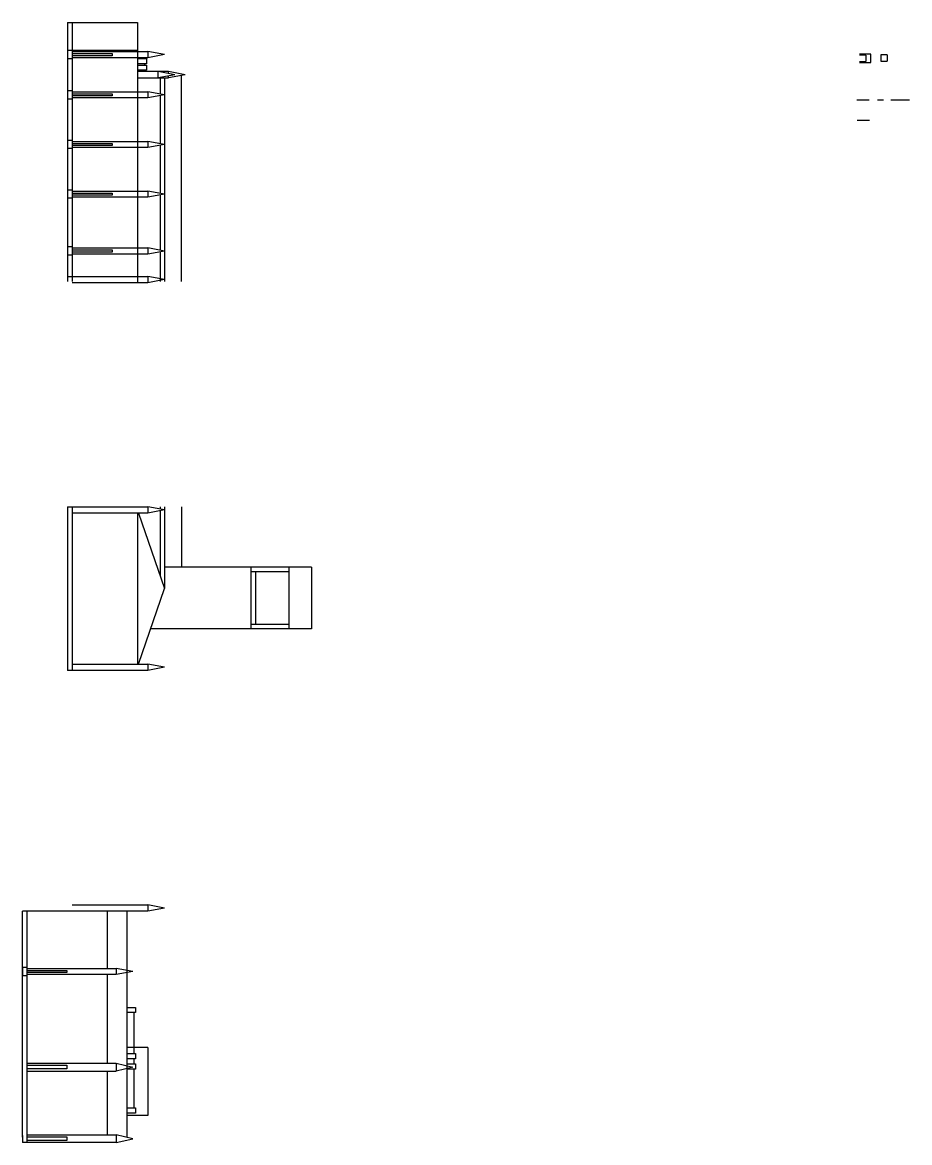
# Model space of a CAD drawing. Header units: millimetres. Extents: x 1971 to 2201, y 2633 to 3071.
# Drawn here: x 2142.3 to 2200.7, y 2672.4 to 2746.2 of the extents above; entities that cross this region are included whole.
import ezdxf

# ---------------------------------------------------------------- set-up
doc = ezdxf.new("R2010")
doc.units = ezdxf.units.MM
doc.layers.add('PrimerPlano', color=160, linetype='Continuous')
doc.layers.add('SegundoPlano', color=254, linetype='Continuous')

msp = doc.modelspace()

# ---------------------------------------------------------------- linework, layer by layer
at = {"layer": 'PrimerPlano'}
for p, q in [((2145.234, 2746.185), (2145.234, 2729.117)), ((2198.154, 2744.095), (2197.407, 2744.095)), ((2197.818, 2744.028), (2197.407, 2744.028)), ((2197.818, 2744.028), (2197.818, 2743.617)), ((2198.154, 2743.549), (2198.154, 2744.095)), ((2198.819, 2744.047), (2198.819, 2743.636)), ((2199.23, 2744.047), (2198.819, 2744.047)), ((2199.23, 2744.047), (2199.23, 2743.636)), ((2197.407, 2743.617), (2197.818, 2743.617)), ((2197.407, 2743.549), (2198.154, 2743.549)), ((2198.819, 2743.636), (2199.23, 2743.636)), ((2145.234, 2714.265), (2145.234, 2703.48)), ((2142.255, 2672.72), (2142.255, 2687.619)), ((2142.255, 2672.844), (2142.255, 2672.365))]:
    msp.add_line(p, q, dxfattribs=at)
at = {"layer": 'SegundoPlano'}
for p, q in [((2145.234, 2746.185), (2149.841, 2746.185)), ((2145.535, 2746.185), (2145.535, 2729.117)), ((2149.841, 2746.185), (2149.841, 2744.335)), ((2145.535, 2744.335), (2145.234, 2744.335)), ((2149.841, 2744.335), (2145.234, 2744.335)), ((2145.535, 2744.268), (2150.518, 2744.268)), ((2145.535, 2744.134), (2148.163, 2744.134)), ((2148.163, 2743.991), (2145.535, 2743.991)), ((2148.163, 2744.134), (2148.163, 2743.991)), ((2149.841, 2744.335), (2149.841, 2729.117)), ((2149.841, 2744.335), (2149.841, 2729.029)), ((2150.518, 2744.268), (2150.518, 2743.857)), ((2151.626, 2744.063), (2150.518, 2744.268)), ((2151.626, 2744.063), (2150.518, 2743.857)), ((2145.535, 2743.79), (2145.234, 2743.79)), ((2150.518, 2743.857), (2145.535, 2743.857)), ((2149.841, 2743.8), (2150.424, 2743.8)), ((2150.424, 2743.457), (2149.841, 2743.457)), ((2149.841, 2743.372), (2150.424, 2743.372)), ((2150.3, 2743.457), (2150.3, 2743.372)), ((2150.424, 2743.8), (2150.424, 2743.457)), ((2150.424, 2743.372), (2150.424, 2743.029)), ((2150.424, 2743.029), (2149.841, 2743.029)), ((2151.873, 2742.942), (2149.841, 2742.942)), ((2149.841, 2742.942), (2149.841, 2742.531)), ((2149.841, 2742.531), (2151.873, 2742.531)), ((2151.196, 2742.531), (2151.196, 2742.942)), ((2152.304, 2742.736), (2151.196, 2742.942)), ((2152.304, 2742.736), (2151.196, 2742.531)), ((2151.324, 2742.531), (2151.324, 2741.466)), ((2151.626, 2742.531), (2151.626, 2729.117)), ((2151.873, 2742.816), (2151.873, 2742.942)), ((2152.981, 2742.736), (2151.873, 2742.942)), ((2152.981, 2742.736), (2151.873, 2742.531)), ((2151.873, 2742.531), (2151.873, 2742.656)), ((2152.733, 2729.117), (2152.733, 2742.69)), ((2145.535, 2741.682), (2145.234, 2741.682)), ((2145.234, 2741.682), (2145.234, 2741.137)), ((2145.535, 2741.137), (2145.234, 2741.137)), ((2145.535, 2741.615), (2150.518, 2741.615)), ((2145.535, 2741.481), (2148.163, 2741.481)), ((2148.163, 2741.338), (2145.535, 2741.338)), ((2150.518, 2741.204), (2145.535, 2741.204)), ((2148.163, 2741.481), (2148.163, 2741.338)), ((2150.518, 2741.615), (2150.518, 2741.204)), ((2151.626, 2741.41), (2150.518, 2741.615)), ((2151.626, 2741.41), (2150.518, 2741.204)), ((2151.324, 2741.354), (2151.324, 2738.194)), ((2197.234, 2741.093), (2198.056, 2741.093)), ((2198.588, 2741.093), (2198.999, 2741.093)), ((2199.479, 2741.093), (2200.712, 2741.093)), ((2198.079, 2739.721), (2197.257, 2739.721)), ((2145.535, 2738.41), (2145.234, 2738.41)), ((2145.234, 2738.41), (2145.234, 2737.865)), ((2145.234, 2738.343), (2145.234, 2737.932)), ((2145.535, 2738.343), (2150.518, 2738.343)), ((2145.535, 2738.209), (2148.163, 2738.209)), ((2148.163, 2738.066), (2145.535, 2738.066)), ((2148.163, 2738.209), (2148.163, 2738.066)), ((2150.518, 2738.343), (2150.518, 2737.932)), ((2151.626, 2738.138), (2150.518, 2738.343)), ((2151.626, 2738.138), (2150.518, 2737.932)), ((2151.324, 2738.082), (2151.324, 2734.922)), ((2145.535, 2737.865), (2145.234, 2737.865)), ((2150.518, 2737.932), (2145.535, 2737.932)), ((2145.535, 2737.128), (2145.535, 2737.128)), ((2145.535, 2735.138), (2145.234, 2735.138)), ((2145.234, 2735.071), (2145.234, 2734.66)), ((2145.535, 2735.071), (2150.518, 2735.071)), ((2150.518, 2735.071), (2150.518, 2734.66)), ((2151.626, 2734.866), (2150.518, 2735.071)), ((2145.535, 2734.593), (2145.234, 2734.593)), ((2145.535, 2734.937), (2148.163, 2734.937)), ((2148.163, 2734.794), (2145.535, 2734.794)), ((2150.518, 2734.66), (2145.535, 2734.66)), ((2148.163, 2734.937), (2148.163, 2734.794)), ((2151.626, 2734.866), (2150.518, 2734.66)), ((2151.324, 2734.81), (2151.324, 2731.175)), ((2145.535, 2731.391), (2145.234, 2731.391)), ((2145.234, 2731.324), (2145.234, 2730.913)), ((2145.535, 2730.846), (2145.234, 2730.846)), ((2145.535, 2731.324), (2150.518, 2731.324)), ((2145.535, 2731.19), (2148.163, 2731.19)), ((2148.163, 2731.047), (2145.535, 2731.047)), ((2150.518, 2730.913), (2145.535, 2730.913)), ((2148.163, 2731.19), (2148.163, 2731.047)), ((2150.518, 2731.324), (2150.518, 2730.913)), ((2151.626, 2731.119), (2150.518, 2731.324)), ((2151.626, 2731.119), (2150.518, 2730.913)), ((2151.324, 2731.063), (2151.324, 2729.117)), ((2145.234, 2729.44), (2149.841, 2729.44)), ((2145.234, 2729.44), (2150.518, 2729.44)), ((2150.518, 2729.44), (2150.518, 2729.029)), ((2151.626, 2729.235), (2150.518, 2729.44)), ((2150.518, 2729.44), (2150.518, 2729.029)), ((2151.626, 2729.235), (2150.518, 2729.029)), ((2151.324, 2729.44), (2151.324, 2729.291)), ((2150.518, 2729.029), (2145.535, 2729.029)), ((2145.234, 2714.265), (2150.518, 2714.265)), ((2145.535, 2714.265), (2145.535, 2703.48)), ((2150.518, 2713.854), (2145.535, 2713.854)), ((2149.841, 2713.854), (2149.841, 2703.891)), ((2149.841, 2713.854), (2149.841, 2703.891)), ((2149.912, 2713.854), (2151.626, 2708.873)), ((2150.518, 2714.265), (2150.518, 2713.854)), ((2151.626, 2714.06), (2150.518, 2714.265)), ((2150.518, 2714.265), (2150.518, 2713.854)), ((2151.626, 2714.06), (2150.518, 2713.854)), ((2151.324, 2714.265), (2151.324, 2714.116)), ((2151.324, 2714.004), (2151.324, 2709.75)), ((2151.626, 2714.265), (2151.626, 2708.873)), ((2152.733, 2714.265), (2152.733, 2710.29)), ((2154.823, 2710.29), (2151.626, 2710.29)), ((2159.805, 2710.29), (2154.823, 2710.29)), ((2157.314, 2710.29), (2157.314, 2706.216)), ((2159.805, 2709.989), (2157.314, 2709.989)), ((2157.616, 2709.989), (2157.616, 2706.518)), ((2159.805, 2710.29), (2159.805, 2706.216)), ((2161.305, 2710.29), (2159.805, 2710.29)), ((2161.305, 2710.29), (2161.305, 2706.216)), ((2149.912, 2703.891), (2151.626, 2708.873)), ((2159.805, 2706.518), (2157.314, 2706.518)), ((2154.823, 2706.216), (2150.711, 2706.216)), ((2159.805, 2706.216), (2154.823, 2706.216)), ((2161.305, 2706.216), (2159.805, 2706.216)), ((2161.305, 2706.216), (2161.305, 2706.216)), ((2145.535, 2703.48), (2145.234, 2703.48)), ((2145.535, 2703.891), (2150.518, 2703.891)), ((2150.518, 2703.48), (2145.535, 2703.48)), ((2150.518, 2703.891), (2150.518, 2703.48)), ((2151.626, 2703.686), (2150.518, 2703.891)), ((2150.518, 2703.891), (2150.518, 2703.48)), ((2151.626, 2703.686), (2150.518, 2703.48)), ((2145.535, 2688.03), (2150.518, 2688.03)), ((2150.518, 2688.03), (2150.518, 2687.619)), ((2151.626, 2687.824), (2150.518, 2688.03)), ((2150.518, 2688.03), (2150.518, 2687.619)), ((2151.626, 2687.824), (2150.518, 2687.619)), ((2145.535, 2687.619), (2142.255, 2687.619)), ((2142.255, 2676.053), (2142.255, 2687.619)), ((2145.535, 2687.619), (2142.255, 2687.619)), ((2142.557, 2687.619), (2142.557, 2676.053)), ((2142.557, 2687.619), (2142.557, 2672.365)), ((2145.535, 2687.619), (2145.234, 2687.619)), ((2149.13, 2687.619), (2145.535, 2687.619)), ((2150.518, 2687.619), (2145.535, 2687.619)), ((2149.13, 2687.619), (2145.535, 2687.619)), ((2147.841, 2687.619), (2147.841, 2683.844)), ((2149.13, 2687.619), (2148.924, 2687.619)), ((2149.13, 2687.619), (2148.924, 2687.619)), ((2149.13, 2687.619), (2149.129, 2672.715)), ((2149.13, 2687.619), (2149.13, 2674.145)), ((2142.557, 2683.911), (2142.255, 2683.911)), ((2142.255, 2683.911), (2142.255, 2683.365)), ((2142.255, 2683.844), (2142.255, 2683.433)), ((2142.557, 2683.365), (2142.255, 2683.365)), ((2142.557, 2683.844), (2148.426, 2683.844)), ((2142.557, 2683.71), (2145.184, 2683.71)), ((2145.184, 2683.567), (2142.557, 2683.567)), ((2148.426, 2683.433), (2142.557, 2683.433)), ((2145.184, 2683.71), (2145.184, 2683.567)), ((2147.841, 2683.433), (2147.841, 2677.608)), ((2149.534, 2683.638), (2148.426, 2683.844)), ((2148.426, 2683.844), (2148.426, 2683.433)), ((2149.534, 2683.638), (2148.426, 2683.433)), ((2149.13, 2681.272), (2149.713, 2681.272)), ((2149.713, 2681.272), (2149.713, 2680.928)), ((2149.713, 2680.928), (2149.13, 2680.928)), ((2149.589, 2680.928), (2149.589, 2678.232)), ((2150.518, 2678.636), (2149.13, 2678.636)), ((2149.13, 2678.232), (2149.713, 2678.232)), ((2149.713, 2678.232), (2149.713, 2677.889)), ((2150.518, 2678.636), (2150.518, 2674.145)), ((2142.557, 2677.608), (2148.426, 2677.608)), ((2142.557, 2677.467), (2145.184, 2677.467)), ((2145.184, 2677.467), (2145.184, 2677.223)), ((2148.426, 2677.608), (2148.426, 2677.082)), ((2148.426, 2677.608), (2149.534, 2677.345)), ((2149.713, 2677.889), (2149.13, 2677.889)), ((2149.13, 2677.55), (2149.713, 2677.55)), ((2149.589, 2677.889), (2149.589, 2677.55)), ((2149.713, 2677.55), (2149.713, 2677.206)), ((2145.184, 2677.223), (2142.557, 2677.223)), ((2142.557, 2677.082), (2148.426, 2677.082)), ((2147.841, 2677.082), (2147.841, 2672.872)), ((2149.534, 2677.345), (2148.426, 2677.082)), ((2149.713, 2677.206), (2149.13, 2677.206)), ((2149.589, 2677.206), (2149.589, 2674.647)), ((2149.13, 2674.647), (2149.713, 2674.647)), ((2149.713, 2674.647), (2149.713, 2674.304)), ((2149.713, 2674.304), (2149.13, 2674.304)), ((2150.518, 2674.145), (2149.13, 2674.145)), ((2142.255, 2672.777), (2142.255, 2672.365)), ((2148.426, 2672.365), (2142.255, 2672.365)), ((2142.557, 2672.877), (2148.426, 2672.877)), ((2142.557, 2672.743), (2145.184, 2672.743)), ((2145.184, 2672.5), (2142.557, 2672.5)), ((2145.184, 2672.743), (2145.184, 2672.5)), ((2148.426, 2672.877), (2148.426, 2672.365)), ((2149.534, 2672.621), (2148.426, 2672.877)), ((2148.426, 2672.365), (2149.534, 2672.621))]:
    msp.add_line(p, q, dxfattribs=at)

doc.saveas('drawing.dxf')
